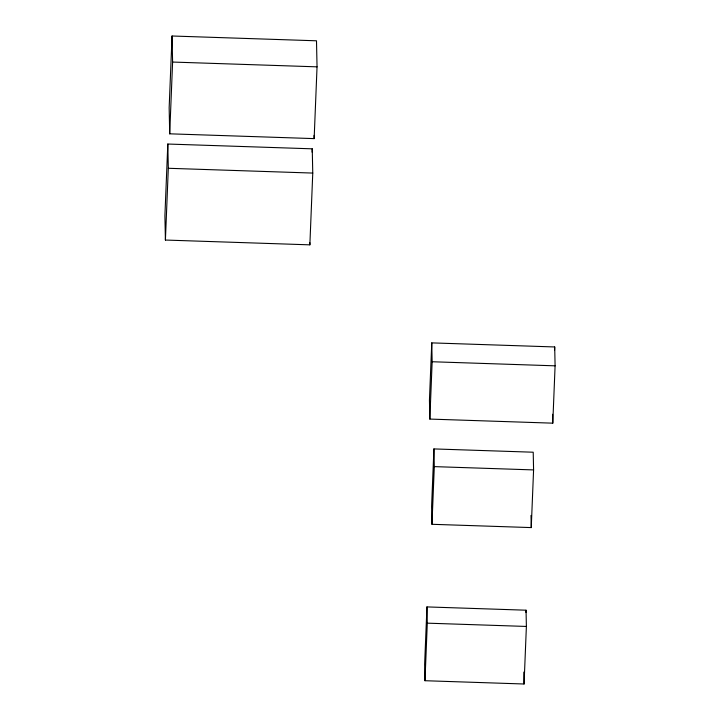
<?xml version="1.0" encoding="UTF-8"?>
<svg xmlns="http://www.w3.org/2000/svg" width="720" height="720" viewBox="0 0 720 720"><rect width="100%" height="100%" fill="white"/><g stroke="black" fill="none" stroke-linecap="round" stroke-linejoin="round"><path stroke-width="1.08" d="M172.053 36L169.155 107.766L169.704 133.821L314.145 138.618L317.043 66.843L316.494 40.797L172.053 36L172.602 62.055L169.704 133.821M167.805 144.036L164.907 215.802L165.411 240.048L309.861 244.845L312.759 173.07L312.246 148.824L167.805 144.036L168.309 168.282L165.411 240.048M312.111 152.19L312.246 148.824M431.757 342.882L429.444 400.212L429.84 419.076L552.78 423.162L555.093 365.832L554.697 346.959L431.757 342.882L432.153 361.746L429.84 419.076M426.951 606.915L424.629 664.461L424.971 680.715L524.061 684L526.383 626.445L526.041 610.2L426.951 606.915L427.293 623.16L424.971 680.715M433.917 448.92L431.595 506.592L431.964 524.295L531.252 527.589L533.583 469.917L533.214 452.214L433.917 448.92L434.295 466.623L431.964 524.295M525.951 612.414L526.041 610.2M554.562 350.334L554.697 346.959M172.602 62.055L317.043 66.843M168.309 168.282L312.759 173.07M432.153 361.746L555.093 365.832M434.295 466.623L533.583 469.917M427.293 623.16L526.383 626.445M552.591 414.279L552.78 423.162M531 515.421L531.252 527.589M523.809 672.084L524.061 684M314.082 135.36L314.145 138.618M309.816 242.64L309.861 244.845"/></g></svg>
